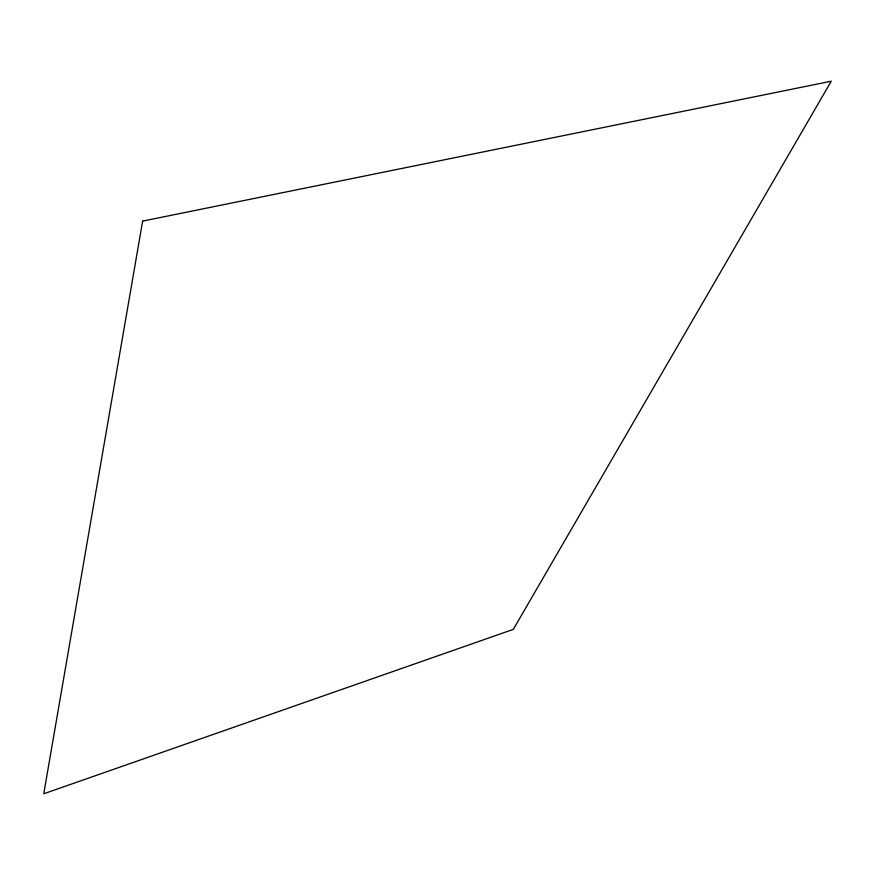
<?xml version="1.0" encoding="UTF-8"?>
<svg xmlns="http://www.w3.org/2000/svg" width="875" height="875" viewBox="0 0 875 875"><rect width="100%" height="100%" fill="white"/><g stroke="black" fill="none" stroke-linecap="round" stroke-linejoin="round"><path stroke-width="1.31" d="M142.636 221.112L43.75 793.789L513.308 629.377L831.25 81.211L142.636 221.112"/></g></svg>
